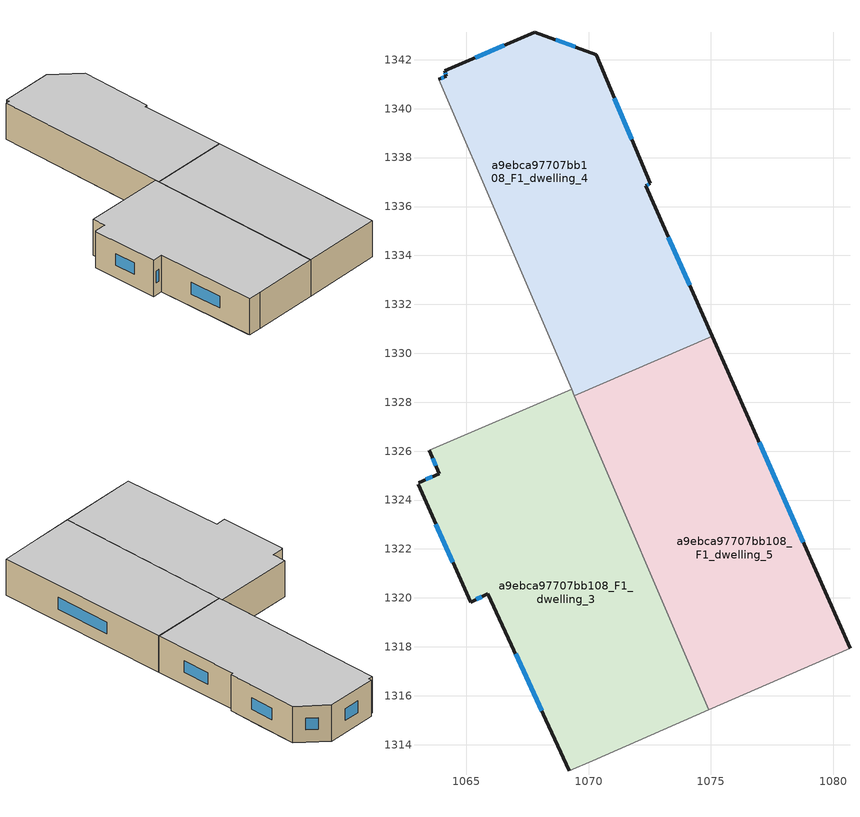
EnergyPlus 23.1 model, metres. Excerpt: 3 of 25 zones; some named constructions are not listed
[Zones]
a9ebca97707bb108_F1_dwelling_3
 floor to a9ebca97707bb108_F0_dwelling_5 (EU_floor_Construction): 1070.57,1325.59 1072.57,1320.91 1069.14,1313.07 1065.88,1320.17 1065.18,1319.83 1063.03,1324.64 1063.09,1324.66 1063.07,1324.71 1063.9,1325.08 1063.48,1326.04 1064.51,1323.69 1066.01,1327.13 1066.53,1327.35 z3
 floor to a9ebca97707bb108_F0_dwelling_3 (EU_floor_Construction): 1066.01,1327.13 1064.51,1323.69 1063.48,1326.05 z3
 floor to a9ebca97707bb108_F0_dwelling_6 (EU_floor_Construction): 1072.57,1320.91 1074.92,1315.42 1070.17,1313.34 1069.21,1312.93 1069.14,1313.07 z3
 floor to a9ebca97707bb108_F0_dwelling_4 (EU_floor_Construction): 1069.31,1328.54 1070.57,1325.59 1066.53,1327.35 z3
 wall outside (EU_wall_Construction): 1063.48,1326.04 1063.9,1325.08 1063.07,1324.71 / 1063.03,1324.64 1065.18,1319.83 1065.88,1320.17 1069.21,1312.93 z3:6
 wall to a9ebca97707bb108_F1_dwelling_1 (EU_wall_Construction): 1063.07,1324.72 1063.09,1324.66 1063.03,1324.64 z3:6
 wall to a9ebca97707bb108_F1_dwelling_2 (EU_wall_Construction): 1069.31,1328.54 1063.48,1326.04 z3:6
 wall adiabatic (EU_wall_Construction): 1069.21,1312.93 1070.17,1313.34 1074.92,1315.42 z3:6
 wall to a9ebca97707bb108_F1_dwelling_5 (EU_wall_Construction): 1074.92,1315.42 1069.42,1328.27 z3:6
 wall to a9ebca97707bb108_F1_dwelling_4 (EU_wall_Construction): 1069.42,1328.27 1069.31,1328.54 z3:6
 window (EU_Window_Construction): 1063.62,1324.96 1063.35,1324.84 / 1063.62,1325.72 1063.76,1325.41 / 1067.01,1317.7 1068.08,1315.39 / 1065.42,1319.94 1065.64,1320.05 / 1063.76,1323 1064.45,1321.46 z4.02:4.98
 ceiling to a9ebca97707bb108_F2_dwelling_3 (EU_floor_Construction): 1074.92,1315.42 1069.31,1328.54 1063.48,1326.04 1063.9,1325.08 1063.07,1324.71 1063.09,1324.66 1063.03,1324.64 1065.18,1319.83 1065.88,1320.17 1069.21,1312.93 1070.17,1313.34 z6
a9ebca97707bb108_F1_dwelling_4
 floor to a9ebca97707bb108_F0_dwelling_2 (EU_floor_Construction): 1070.31,1342.21 1071.43,1339.53 1068.03,1331.75 1068.01,1331.7 1067.94,1331.74 1063.89,1341.2 1064.18,1341.33 1064.12,1341.55 1067.79,1343.13 z3
 floor to a9ebca97707bb108_F0_dwelling_4 (EU_floor_Construction): 1072.52,1336.95 1072.34,1336.84 1075.06,1330.69 1069.42,1328.27 1067.98,1331.64 1071.43,1339.53 z3
 wall outside (EU_wall_Construction): 1075.06,1330.69 1072.34,1336.84 1072.52,1336.95 1070.31,1342.21 1067.79,1343.13 1064.12,1341.55 1064.18,1341.33 1063.89,1341.2 z3:6
 wall to a9ebca97707bb108_F1_dwelling_5 (EU_wall_Construction): 1069.42,1328.27 1075.06,1330.69 z3:6
 wall to a9ebca97707bb108_F1_dwelling_2 (EU_wall_Construction): 1063.89,1341.2 1069.3,1328.54 z3:6
 window (EU_Window_Construction): 1069.45,1342.52 1068.65,1342.82 / 1071.77,1338.74 1071.06,1340.42 / 1072.4,1336.88 1072.46,1336.91 / 1074.14,1332.78 1073.27,1334.75 / 1064.08,1341.28 1063.98,1341.24 / 1064.14,1341.48 1064.16,1341.4 / 1066.54,1342.59 1065.37,1342.09 z4.02:4.98
 ceiling to a9ebca97707bb108_F2_dwelling_4 (EU_floor_Construction): 1075.06,1330.69 1072.34,1336.84 1072.52,1336.95 1070.31,1342.21 1067.79,1343.13 1064.12,1341.55 1064.18,1341.33 1063.89,1341.2 1069.42,1328.27 z6
a9ebca97707bb108_F1_dwelling_5
 floor to a9ebca97707bb108_F0_dwelling_4 (EU_floor_Construction): 1075.06,1330.69 1075.96,1328.65 1074.05,1324.29 1073.97,1324.1 1070.57,1325.59 1069.42,1328.27 z3
 floor to a9ebca97707bb108_F0_dwelling_6 (EU_floor_Construction): 1075.96,1328.65 1080.69,1317.95 1074.92,1315.42 1072.57,1320.91 1073.97,1324.1 1073.98,1324.12 z3
 floor to a9ebca97707bb108_F0_dwelling_5 (EU_floor_Construction): 1073.97,1324.1 1072.57,1320.91 1070.57,1325.59 z3
 wall outside (EU_wall_Construction): 1080.69,1317.95 1075.06,1330.69 z3:6
 wall adiabatic (EU_wall_Construction): 1074.92,1315.42 1080.69,1317.95 z3:6
 window (EU_Window_Construction): 1078.77,1322.28 1076.98,1326.35 z4.02:4.98
 ceiling to a9ebca97707bb108_F2_dwelling_5 (EU_floor_Construction): 1080.69,1317.95 1075.06,1330.69 1069.42,1328.27 1074.92,1315.42 z6
[HVACTEMPLATE:THERMOSTAT] Constant Heating Setpoint=20; Constant Cooling Setpoint=50
EU_HeatOnly_a9ebca97707bb108_F0_dwelling_0; EU_HeatOnly_a9ebca97707bb108_F0_dwelling_1; EU_HeatOnly_a9ebca97707bb108_F0_dwelling_2; EU_HeatOnly_a9ebca97707bb108_F0_dwelling_3; EU_HeatOnly_a9ebca97707bb108_F0_dwelling_4; EU_HeatOnly_a9ebca97707bb108_F0_dwelling_5; EU_HeatOnly_a9ebca97707bb108_F0_dwelling_6; EU_HeatOnly_a9ebca97707bb108_F1_dwelling_0; EU_HeatOnly_a9ebca97707bb108_F1_dwelling_1; EU_HeatOnly_a9ebca97707bb108_F1_dwelling_2; EU_HeatOnly_a9ebca97707bb108_F1_dwelling_3; EU_HeatOnly_a9ebca97707bb108_F1_dwelling_4; EU_HeatOnly_a9ebca97707bb108_F1_dwelling_5; EU_HeatOnly_a9ebca97707bb108_F2_dwelling_0; EU_HeatOnly_a9ebca97707bb108_F2_dwelling_1; EU_HeatOnly_a9ebca97707bb108_F2_dwelling_2; EU_HeatOnly_a9ebca97707bb108_F2_dwelling_3; EU_HeatOnly_a9ebca97707bb108_F2_dwelling_4; EU_HeatOnly_a9ebca97707bb108_F2_dwelling_5; EU_HeatOnly_a9ebca97707bb108_F3_dwelling_0; EU_HeatOnly_a9ebca97707bb108_F3_dwelling_1; EU_HeatOnly_a9ebca97707bb108_F3_dwelling_2; EU_HeatOnly_a9ebca97707bb108_F3_dwelling_3; EU_HeatOnly_a9ebca97707bb108_F3_dwelling_4; EU_HeatOnly_a9ebca97707bb108_F3_dwelling_5
[SCHEDULE:CONSTANT]
Name | Hourly Value
EU_AlwaysOn | 1
EU_CoolingOff | 0
[SCHEDULE:FILE] Column Number=1; Rows to Skip at Top=0; Number of Hours of Data=8760; Column Separator=Comma; Interpolate to Timestep=No; Minutes per Item=60; Adjust Schedule for Daylight Savings=Yes
Name | File
EU_Step8_GainSchedule_a9ebca97707bb108_F2_dwelling_0_f000 | ../../schedules/a9ebca97707bb108/a9ebca97707bb108_F2_dwelling_0_f000_gain.csv
EU_Step8_GainSchedule_a9ebca97707bb108_F2_dwelling_1_f000 | ../../schedules/a9ebca97707bb108/a9ebca97707bb108_F2_dwelling_1_f000_gain.csv
EU_Step8_GainSchedule_a9ebca97707bb108_F2_dwelling_2_f000 | ../../schedules/a9ebca97707bb108/a9ebca97707bb108_F2_dwelling_2_f000_gain.csv
EU_Step8_GainSchedule_a9ebca97707bb108_F2_dwelling_3_f000 | ../../schedules/a9ebca97707bb108/a9ebca97707bb108_F2_dwelling_3_f000_gain.csv
EU_Step8_GainSchedule_a9ebca97707bb108_F2_dwelling_4_f000 | ../../schedules/a9ebca97707bb108/a9ebca97707bb108_F2_dwelling_4_f000_gain.csv
EU_Step8_GainSchedule_a9ebca97707bb108_F2_dwelling_5_f000 | ../../schedules/a9ebca97707bb108/a9ebca97707bb108_F2_dwelling_5_f000_gain.csv
EU_Step8_GainSchedule_a9ebca97707bb108_F3_dwelling_0_f000 | ../../schedules/a9ebca97707bb108/a9ebca97707bb108_F3_dwelling_0_f000_gain.csv
EU_Step8_GainSchedule_a9ebca97707bb108_F3_dwelling_1_f000 | ../../schedules/a9ebca97707bb108/a9ebca97707bb108_F3_dwelling_1_f000_gain.csv
EU_Step8_GainSchedule_a9ebca97707bb108_F3_dwelling_2_f000 | ../../schedules/a9ebca97707bb108/a9ebca97707bb108_F3_dwelling_2_f000_gain.csv
EU_Step8_GainSchedule_a9ebca97707bb108_F3_dwelling_3_f000 | ../../schedules/a9ebca97707bb108/a9ebca97707bb108_F3_dwelling_3_f000_gain.csv
EU_Step8_GainSchedule_a9ebca97707bb108_F3_dwelling_4_f000 | ../../schedules/a9ebca97707bb108/a9ebca97707bb108_F3_dwelling_4_f000_gain.csv
EU_Step8_GainSchedule_a9ebca97707bb108_F3_dwelling_5_f000 | ../../schedules/a9ebca97707bb108/a9ebca97707bb108_F3_dwelling_5_f000_gain.csv
